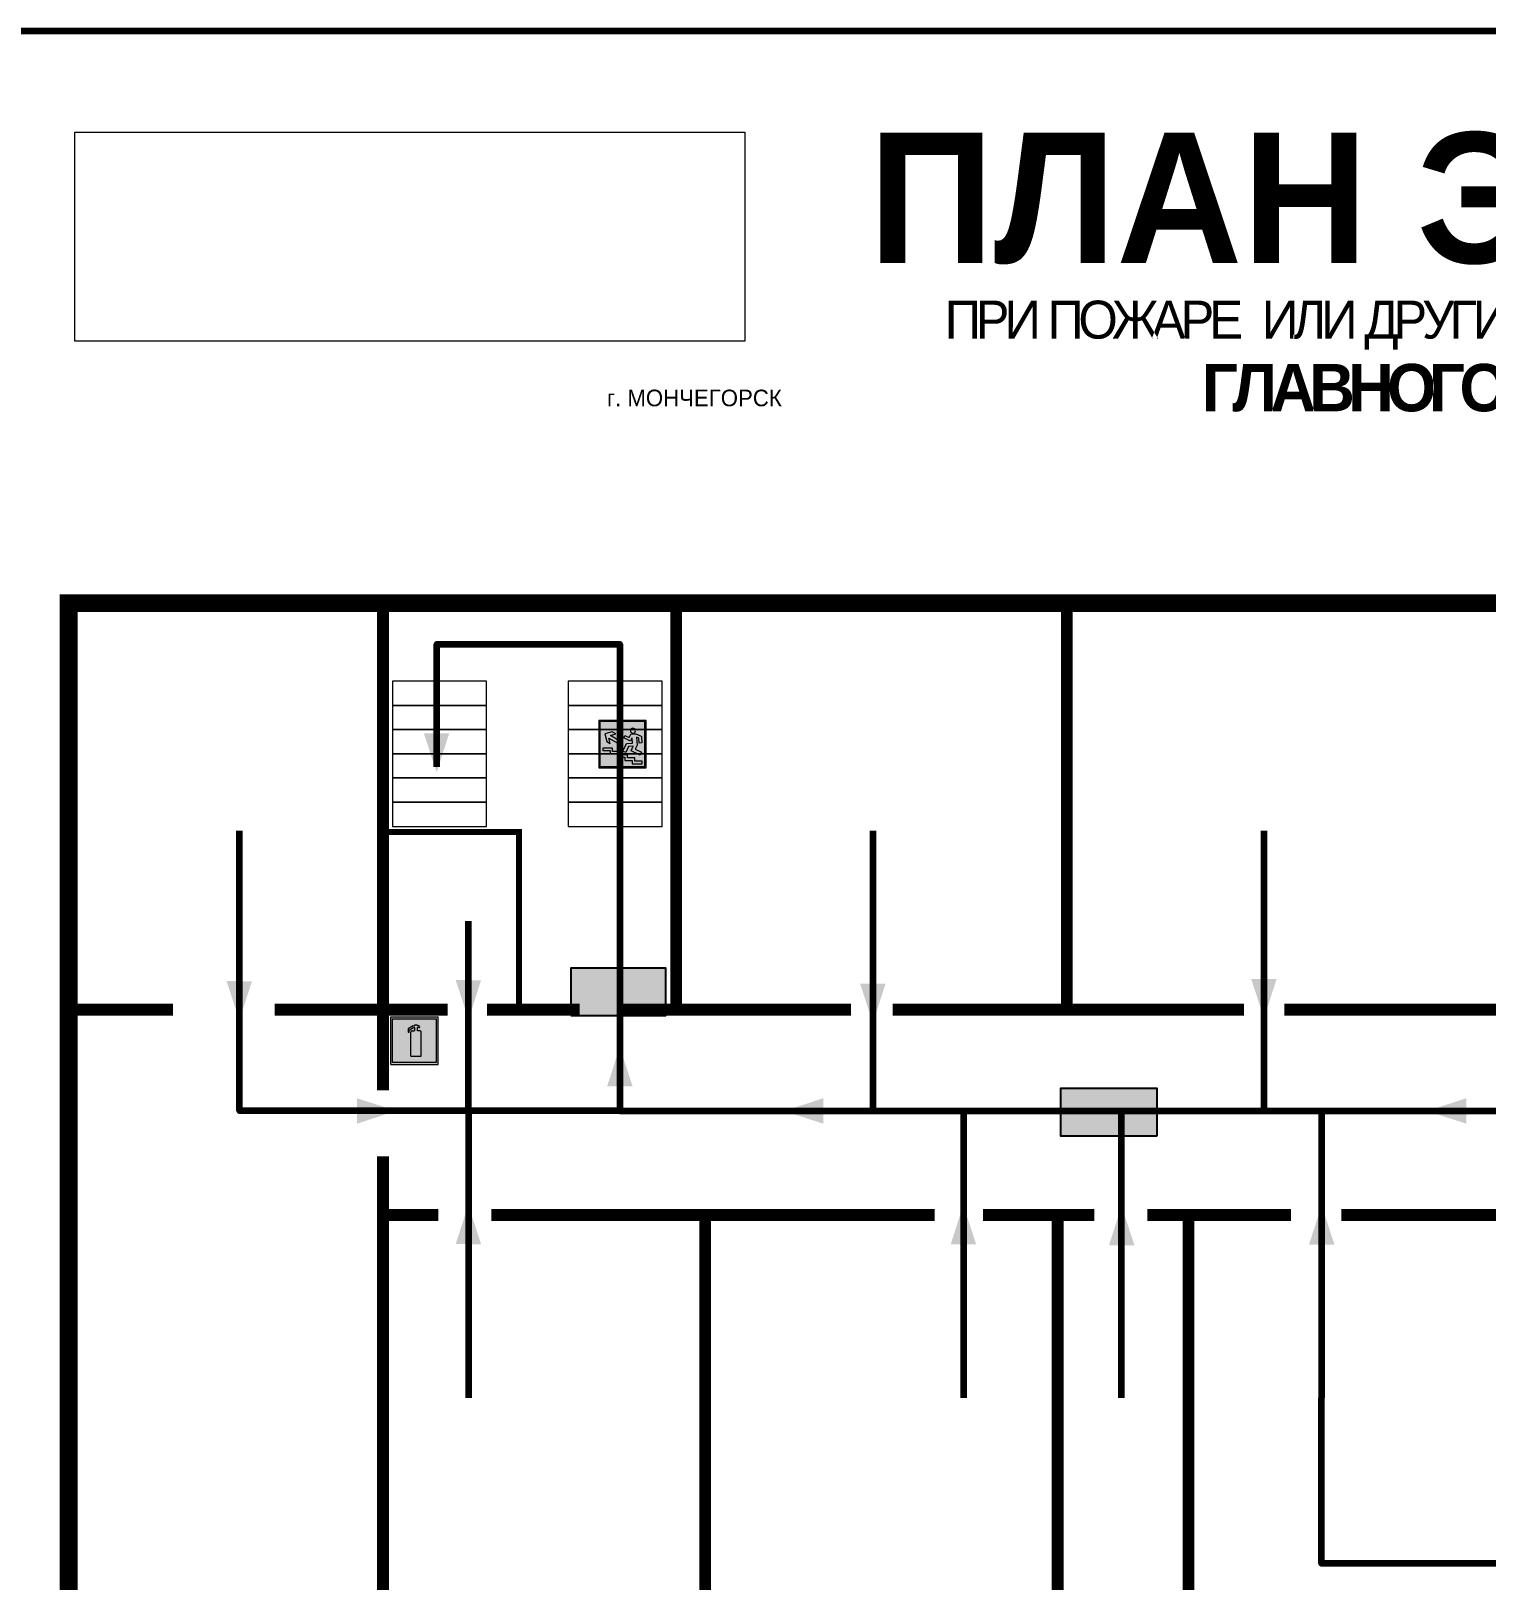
# Model space of a CAD drawing. Header units: millimetres. Extents: x 13810 to 67229, y 12374 to 21950.
# Drawn here: x 27637.3 to 27882.8, y 20402.7 to 20664 of the extents above; entities that cross this region are included whole.
import ezdxf

# ---------------------------------------------------------------- set-up
doc = ezdxf.new("R2010")
doc.units = ezdxf.units.MM
doc.layers.add('План_Штампы', color=7, linetype='Continuous')
doc.styles.add('обычный', font='arial.ttf')
picture_1 = doc.add_image_def('image1.jpg', size_in_pixel=(337, 105))

# ---------------------------------------------------------------- blocks, each defined once
blk = doc.blocks.new('A$C7B4425F7')
at = {"true_color": 0xffffff}
blk.add_hatch(color=7, dxfattribs=at).paths.add_polyline_path([(0, 0), (-16, 0), (-16, -8), (0, -8)])
h = blk.add_hatch(color=126)
h.paths.add_polyline_path([(-0.2, -0.2), (-15.8, -0.2), (-15.8, -7.8), (-0.2, -7.8)])
h.paths.add_polyline_path([(-11.76, -2.03), (-11.76, -3.66), (-11.17, -3.66, -0.568275), (-11.17, -6.18), (-12.58, -6.18), (-12.58, -2.03)], flags=16)
h.paths.add_polyline_path([(-13.33, -4.12, -0.495768), (-13.59, -6.18), (-15.03, -6.18), (-15.03, -2.03), (-13.59, -2.03, -0.487973)], flags=16)
h.paths.add_polyline_path([(-10.25, -2.03), (-9.48, -2.03), (-9.48, -6.18), (-10.25, -6.18)], flags=16)
h.paths.add_polyline_path([(-13.84, -3.69), (-14.24, -3.69), (-14.24, -3.03), (-13.9, -3.03, -0.692621)], flags=0)
h.paths.add_polyline_path([(-9.15, -2.03), (-8.4, -2.03), (-8.04, -3.07), (-7.68, -2.03), (-6.93, -2.03), (-7.64, -4.1), (-6.93, -6.18), (-7.68, -6.18), (-8.04, -5.14), (-8.4, -6.18), (-9.15, -6.18), (-8.44, -4.1)], flags=16)
h.paths.add_polyline_path([(-11.76, -4.46), (-11.42, -4.46, -0.692621), (-11.36, -5.12), (-11.76, -5.12)], flags=0)
h.paths.add_polyline_path([(-13.9, -5.2), (-14.24, -5.2), (-14.24, -4.55), (-13.84, -4.55, -0.708038)], flags=0)
edge = h.paths.add_edge_path(flags=16)
edge.add_ellipse((-5.51, -4.08), major_axis=(0, 2.05), ratio=0.586184, start_angle=0, end_angle=360)
edge = h.paths.add_edge_path(flags=0)
edge.add_ellipse((-5.51, -4.08), major_axis=(0, 1.14), ratio=0.454828, start_angle=0, end_angle=360)
h.paths.add_polyline_path([(-4.13, -4.96, 0.377264), (-3.48, -4.52, 0.0555), (-3.16, -2.03), (-1.66, -2.03), (-1.66, -4.96), (-0.96, -4.96), (-0.96, -7.01), (-1.75, -7.01), (-1.75, -6.18), (-3.3, -6.18), (-3.3, -7.02), (-4.13, -7.02)], flags=16)
h.paths.add_polyline_path([(-2.73, -2.91), (-2.28, -2.91), (-2.28, -4.96), (-3.05, -4.96, 0.079136)], flags=0)
at = {"color": 126}
blk.add_lwpolyline([(-16, -8), (0, -8), (0, 0), (-16, 0)], close=True, dxfattribs=at)
blk = doc.blocks.new('вверх')
at = {"lineweight": 0, "true_color": 0xffffff}
h = blk.add_hatch(color=7, dxfattribs=at)
h.dxf.hatch_style = 1
h.paths.add_polyline_path([(40999.03, -4475.37), (41000.53, -4474.51), (40999.62, -4474.22), (41000.2, -4473.88), (41001.48, -4474.22), (41001.13, -4475.49), (41000.55, -4475.82), (41000.76, -4474.91), (40999.27, -4475.77)], flags=0)
h.paths.add_polyline_path([(40998.09, -4474.5), (40998.28, -4474.89), (40997.14, -4475.43), (40996.89, -4474.92), (40996.87, -4474.87), (40996.8, -4475.75), (40997.81, -4475.85), (40998.41, -4477.11), (40997.94, -4477.33), (40997.47, -4476.34), (40996.66, -4476.28), (40997.03, -4477.06), (40995.52, -4477.78), (40995.29, -4477.28), (40996.32, -4476.79), (40996, -4476.11), (40996.09, -4474.77), (40995.72, -4474.94), (40995.64, -4475.77), (40995.2, -4475.72), (40995.3, -4474.63), (40995.33, -4474.61), (40996.23, -4474.19), (40997.09, -4474.25), (40997.37, -4474.84)], flags=0)
h.paths.add_polyline_path([(40997.14, -4473.68, -1), (40996.29, -4473.68, -1)], flags=0)
h.paths.add_polyline_path([(41000.58, -4477.58), (41000.58, -4477.03), (41001.81, -4477.03), (41001.81, -4476.6), (41000.15, -4476.6), (41000.15, -4477.16), (40998.9, -4477.16), (40998.9, -4477.72), (40997.65, -4477.72), (40997.65, -4478.27), (40996.41, -4478.27), (40996.41, -4478.82), (40995.17, -4478.82), (40995.17, -4479.25), (40995.41, -4479.25), (40996.84, -4479.25), (40996.84, -4478.69), (40998.09, -4478.69), (40998.09, -4478.13), (40999.32, -4478.13), (40999.32, -4477.58)], flags=0)
h.paths.add_polyline_path([(41002.49, -4471.94), (40994.49, -4471.94), (40994.49, -4479.94), (41002.49, -4479.94)])
h.paths.add_polyline_path([(41002.28, -4479.72), (40994.69, -4479.72), (40994.69, -4472.14), (41002.28, -4472.14)], flags=16)
h.paths.add_polyline_path([(41001.81, -4476.6), (41001.81, -4477.03), (41000.58, -4477.03), (41000.58, -4477.58), (40999.32, -4477.58), (40999.32, -4478.13), (40998.09, -4478.13), (40998.09, -4478.69), (40996.84, -4478.69), (40996.84, -4479.25), (40995.17, -4479.25), (40995.17, -4478.82), (40996.41, -4478.82), (40996.41, -4478.27), (40997.65, -4478.27), (40997.65, -4477.72), (40998.9, -4477.72), (40998.9, -4477.16), (41000.15, -4477.16), (41000.15, -4476.6)], flags=0)
at = {"lineweight": 0}
h = blk.add_hatch(color=126, dxfattribs=at)
h.dxf.hatch_style = 1
h.paths.add_polyline_path([(40994.69, -4479.72), (41002.28, -4479.72), (41002.28, -4472.14), (40994.69, -4472.14)])
h.paths.add_polyline_path([(40999.03, -4475.37), (41000.53, -4474.51), (40999.62, -4474.22), (41000.2, -4473.88), (41001.48, -4474.22), (41001.13, -4475.49), (41000.55, -4475.82), (41000.76, -4474.91), (40999.27, -4475.77)], flags=16)
h.paths.add_polyline_path([(40997.09, -4474.25), (40997.37, -4474.84), (40998.09, -4474.5), (40998.28, -4474.89), (40997.14, -4475.43), (40996.89, -4474.92), (40996.87, -4474.87), (40996.8, -4475.75), (40997.81, -4475.85), (40998.41, -4477.11), (40997.94, -4477.33), (40997.47, -4476.34), (40996.66, -4476.28), (40997.03, -4477.06), (40995.52, -4477.78), (40995.29, -4477.28), (40996.32, -4476.79), (40996, -4476.11), (40996.09, -4474.77), (40995.72, -4474.94), (40995.64, -4475.77), (40995.2, -4475.72), (40995.3, -4474.63), (40995.33, -4474.61), (40996.23, -4474.19)], flags=16)
h.paths.add_polyline_path([(40996.29, -4473.68, -1), (40997.14, -4473.68, -1)], flags=16)
h.paths.add_polyline_path([(40997.65, -4477.72), (40998.9, -4477.72), (40998.9, -4477.16), (41000.15, -4477.16), (41000.15, -4476.6), (41001.81, -4476.6), (41001.81, -4477.03), (41000.58, -4477.03), (41000.58, -4477.58), (40999.32, -4477.58), (40999.32, -4478.13), (40998.09, -4478.13), (40998.09, -4478.69), (40996.84, -4478.69), (40996.84, -4479.25), (40995.17, -4479.25), (40995.17, -4478.82), (40996.41, -4478.82), (40996.41, -4478.27), (40997.65, -4478.27)], flags=16)
at = {"lineweight": 0, "true_color": 0xffffff}
h = blk.add_hatch(color=7, dxfattribs=at)
h.dxf.hatch_style = 1
h.paths.add_polyline_path([(40997.14, -4473.68, 1), (40996.29, -4473.68, 1)])
h.paths.add_polyline_path([(40998.28, -4474.89), (40998.09, -4474.5), (40997.37, -4474.84), (40997.09, -4474.25), (40996.23, -4474.19), (40995.33, -4474.61), (40995.3, -4474.63), (40995.2, -4475.72), (40995.64, -4475.77), (40995.72, -4474.94), (40996.09, -4474.77), (40996, -4476.11), (40996.32, -4476.79), (40995.29, -4477.28), (40995.52, -4477.78), (40997.03, -4477.06), (40996.66, -4476.28), (40997.47, -4476.34), (40997.94, -4477.33), (40998.41, -4477.11), (40997.81, -4475.85), (40996.8, -4475.75), (40996.87, -4474.87), (40996.89, -4474.92), (40997.14, -4475.43)])
h.paths.add_polyline_path([(40998.09, -4478.13), (40999.32, -4478.13), (40999.32, -4477.58), (41000.58, -4477.58), (41000.58, -4477.03), (41001.81, -4477.03), (41001.81, -4476.6), (41000.15, -4476.6), (41000.15, -4477.16), (40998.9, -4477.16), (40998.9, -4477.72), (40997.65, -4477.72), (40997.65, -4478.27), (40996.41, -4478.27), (40996.41, -4478.82), (40995.17, -4478.82), (40995.17, -4479.25), (40995.41, -4479.25), (40996.84, -4479.25), (40996.84, -4478.69), (40998.09, -4478.69)])
h.paths.add_polyline_path([(40999.03, -4475.37), (40999.27, -4475.77), (41000.76, -4474.91), (41000.55, -4475.82), (41001.13, -4475.49), (41001.48, -4474.22), (41000.2, -4473.88), (40999.62, -4474.22), (41000.53, -4474.51)])
at = {"color": 126, "lineweight": 0}
for points in [[(40994.49, -4471.94), (41002.49, -4471.94), (41002.49, -4479.94), (40994.49, -4479.94)], [(40994.69, -4472.14), (41002.28, -4472.14), (41002.28, -4479.72), (40994.69, -4479.72)]]:
    blk.add_lwpolyline(points, close=True, dxfattribs=at)
for points in [[(40996.89, -4474.92), (40997.14, -4475.43), (40998.28, -4474.89), (40998.09, -4474.5), (40997.37, -4474.84), (40997.09, -4474.25), (40996.23, -4474.19), (40995.33, -4474.61), (40995.3, -4474.63), (40995.2, -4475.72), (40995.64, -4475.77), (40995.72, -4474.94), (40996.09, -4474.77), (40996, -4476.11), (40996.32, -4476.79), (40995.29, -4477.28), (40995.52, -4477.78), (40997.03, -4477.06), (40996.66, -4476.28), (40997.47, -4476.34), (40997.94, -4477.33), (40998.41, -4477.11), (40997.81, -4475.85), (40996.8, -4475.75), (40996.87, -4474.87), (40996.89, -4474.92)], [(41001.48, -4474.22), (41001.13, -4475.49), (41000.55, -4475.82), (41000.76, -4474.91), (40999.27, -4475.77), (40999.03, -4475.37), (41000.53, -4474.51), (40999.62, -4474.22), (41000.2, -4473.88), (41001.48, -4474.22)], [(40995.41, -4479.25), (40995.17, -4479.25), (40995.17, -4478.82), (40996.41, -4478.82), (40996.41, -4478.27), (40997.65, -4478.27), (40997.65, -4477.72), (40998.9, -4477.72), (40998.9, -4477.16), (41000.15, -4477.16), (41000.15, -4476.6), (41001.81, -4476.6), (41001.81, -4477.03), (41000.58, -4477.03), (41000.58, -4477.58), (40999.32, -4477.58), (40999.32, -4478.13), (40998.09, -4478.13), (40998.09, -4478.69), (40996.84, -4478.69), (40996.84, -4479.25), (40995.17, -4479.25)]]:
    blk.add_lwpolyline(points, dxfattribs=at)
blk.add_circle((40996.71, -4473.68), 0.426, dxfattribs=at)
blk = doc.blocks.new('A$C3AD82952')
at = {"true_color": 0xf5f5ff}
h = blk.add_hatch(color=7, dxfattribs=at)
h.dxf.hatch_style = 1
h.paths.add_polyline_path([(8.21, 8.73, 0.414214), (7.89, 9.05), (7.22, 9.05), (7.22, 9.92), (7.59, 9.92, 1), (7.57, 10.36), (7.22, 10.36), (7.22, 10.6), (6.43, 10.6), (6.43, 10.36), (6.01, 10.36), (4.74, 9.59), (4.74, 8.69), (4.98, 8.73), (4.98, 9.26), (6.12, 9.91), (6.43, 9.91), (6.43, 9.05), (5.76, 9.05, 0.414214), (5.44, 8.73), (5.44, 2.2), (8.21, 2.2)], flags=0)
h.paths.add_polyline_path([(12.8, 12.8), (0, 12.8), (0, 0), (12.8, 0)])
h.paths.add_polyline_path([(0.51, 12.29), (12.29, 12.29), (12.29, 0.51), (0.51, 0.51)], flags=16)
h.paths.add_polyline_path([(4.74, 9.59), (6.01, 10.36), (6.43, 10.36), (6.43, 10.6), (7.22, 10.6), (7.22, 10.36), (7.59, 10.36, -0.94586), (7.59, 9.92), (7.22, 9.92), (7.22, 9.05), (7.89, 9.05, -0.414214), (8.21, 8.73), (8.21, 2.2), (5.44, 2.2), (5.44, 8.73, -0.414214), (5.76, 9.05), (6.43, 9.05), (6.43, 9.91), (6.12, 9.91), (4.98, 9.26), (4.98, 8.73), (4.74, 8.69)], flags=0)
h = blk.add_hatch(color=242)
h.dxf.hatch_style = 1
h.paths.add_polyline_path([(12.29, 12.29), (0.51, 12.29), (0.51, 0.51), (12.29, 0.51)])
h.paths.add_polyline_path([(4.74, 8.69), (4.74, 9.59), (6.01, 10.36), (6.43, 10.36), (6.43, 10.6), (7.22, 10.6), (7.22, 10.36), (7.59, 10.36, -0.94586), (7.59, 9.92), (7.22, 9.92), (7.22, 9.05), (7.89, 9.05, -0.414214), (8.21, 8.73), (8.21, 2.2), (5.44, 2.2), (5.44, 8.73, -0.414214), (5.76, 9.05), (6.43, 9.05), (6.43, 9.91), (6.12, 9.91), (4.98, 9.26), (4.98, 8.73)], flags=16)
h = blk.add_hatch(color=7, dxfattribs=at)
h.dxf.hatch_style = 1
h.paths.add_polyline_path([(8.21, 8.73, 0.414214), (7.89, 9.05), (7.22, 9.05), (7.22, 9.92), (7.59, 9.92, 1), (7.57, 10.36), (7.22, 10.36), (7.22, 10.6), (6.43, 10.6), (6.43, 10.36), (6.01, 10.36), (4.74, 9.59), (4.74, 8.69), (4.98, 8.73), (4.98, 9.26), (6.12, 9.91), (6.43, 9.91), (6.43, 9.05), (5.76, 9.05, 0.414214), (5.44, 8.73), (5.44, 2.2), (8.21, 2.2)])
at = {"color": 242, "lineweight": 5}
for p, q in [((0, 0), (0, 12.8)), ((0, 12.8), (12.8, 12.8)), ((12.8, 0), (12.8, 12.8)), ((6.01, 10.36), (4.74, 9.59)), ((4.74, 9.59), (4.74, 8.69)), ((4.74, 8.69), (4.98, 8.73)), ((4.98, 9.26), (6.12, 9.91)), ((4.98, 8.73), (4.98, 9.26)), ((5.44, 2.2), (5.44, 8.73)), ((5.76, 9.05), (6.43, 9.05)), ((6.01, 10.36), (6.43, 10.36)), ((6.12, 9.91), (6.43, 9.91)), ((7.22, 10.6), (6.43, 10.6)), ((6.43, 10.6), (6.43, 10.36)), ((6.43, 9.91), (6.43, 9.05)), ((7.22, 10.36), (7.22, 10.6)), ((7.59, 10.36), (7.22, 10.36)), ((7.22, 9.05), (7.22, 9.92)), ((7.59, 9.92), (7.22, 9.92)), ((7.89, 9.05), (7.22, 9.05)), ((8.21, 2.2), (8.21, 8.73)), ((0, 0), (12.8, 0)), ((5.44, 2.2), (8.21, 2.2))]:
    blk.add_line(p, q, dxfattribs=at)
blk.add_lwpolyline([(0.51, 12.29), (12.29, 12.29), (12.29, 0.51), (0.51, 0.51)], close=True, dxfattribs=at)
for centre, radius, start, end in [((5.76, 8.73), 0.32, 90, 180), ((7.58, 10.14), 0.223, 273.1875, 86.8125), ((7.89, 8.73), 0.32, 0, 90)]:
    blk.add_arc(centre, radius, start, end, dxfattribs=at)
blk = doc.blocks.new('A$C32E8229D')
at = {"true_color": 0xffffff}
blk.add_hatch(color=7, dxfattribs=at).paths.add_polyline_path([(0, 0), (0, -8), (16, -8), (16, 0)])
h = blk.add_hatch(color=126)
h.paths.add_polyline_path([(0.2, -0.2), (15.8, -0.2), (15.8, -7.8), (0.2, -7.8)])
h.paths.add_polyline_path([(13.49, -2.05), (12.08, -2.05), (11.37, -2.63, 0.162397), (11.29, -2.84), (11.29, -3.63), (10.35, -3.63), (10.35, -4.05), (11.68, -4.05), (11.68, -3.48), (12.26, -4.28), (11.29, -5.1), (11.29, -6.78), (11.85, -6.78), (11.85, -5.44), (12.8, -4.64), (12.8, -5.94), (14.46, -5.94), (14.46, -5.39), (13.45, -5.39), (13.45, -3.97), (12.46, -2.59), (13.15, -2.59), (13.69, -3.34), (14.18, -3)], flags=16)
h.paths.add_polyline_path([(10.74, -1.82, 1), (11.8, -1.82, 1)], flags=16)
h.paths.add_polyline_path([(9.39, -3.59), (5.99, -3.59), (6.56, -3.03), (5.91, -3.03), (5.1, -3.83), (5.91, -4.64), (6.56, -4.64), (5.99, -4.09), (9.39, -4.09)], flags=16)
h.paths.add_polyline_path([(4.29, -1.08), (1.72, -1.08), (1.72, -6.6), (4.29, -6.6)], flags=16)
at = {"color": 126}
blk.add_lwpolyline([(16, -8), (0, -8), (0, 0), (16, 0)], close=True, dxfattribs=at)

msp = doc.modelspace()

# ---------------------------------------------------------------- linework, layer by layer
at = {"color": 2, "lineweight": 100}
msp.add_lwpolyline([(27619.29, 20663.98), (28219.29, 20663.98), (28219.29, 20268.98), (27619.29, 20268.98)], close=True, dxfattribs=at)
at = {"lineweight": 100}
for points, const_width in [([(27718.23, 20567.44), (27643.65, 20567.44), (27643.65, 20397.82), (27958.49, 20397.82), (27958.49, 20417.21), (27893.39, 20417.21), (27893.39, 20438.03), (28170.79, 20438.03)], 3), ([(28178.64, 20438.03), (28191.01, 20438.03), (28191.01, 20567.44), (27718.23, 20567.44)], 3), ([(27812.08, 20498.87), (27812.08, 20568.02)], 2), ([(27696.7, 20485.28), (27696.7, 20566.66)], 2), ([(27746.16, 20498.87), (27746.16, 20566.91)], 2), ([(27719.63, 20498.87), (27719.63, 20528.87), (27697.64, 20528.87)], 1), ([(27661.27, 20498.87), (27644.15, 20498.87)], 2), ([(27707.59, 20498.87), (27678.38, 20498.87)], 2), ([(27729.87, 20498.87), (27714.24, 20498.87)], 2), ([(27775.68, 20498.87), (27736.84, 20498.87)], 2), ([(27841.97, 20498.87), (27782.68, 20498.87)], 2), ([(27888.23, 20498.87), (27848.76, 20498.87)], 2), ([(27696.7, 20474.13), (27696.7, 20399.02)], 2), ([(27696.7, 20464.24), (27706.02, 20464.24)], 2), ([(27714.95, 20464.24), (27789.76, 20464.24)], 2), ([(27751.05, 20464.24), (27751.05, 20398.38)], 2), ([(27797.91, 20464.24), (27816.71, 20464.24)], 2), ([(27810.52, 20464.24), (27810.52, 20398.88)], 2), ([(27825.64, 20464.24), (27849.93, 20464.24)], 2), ([(27832.6, 20464.24), (27832.6, 20398.38)], 2), ([(27858.39, 20464.24), (27888.31, 20464.24)], 2)]:
    msp.add_lwpolyline(points, dxfattribs=dict(at, const_width=const_width))
at = {"color": 126, "lineweight": 100, "true_color": 0x008754}
for points in [[(27705.77, 20539.84), (27705.77, 20560.56), (27736.63, 20560.56), (27736.63, 20481.79), (28081.96, 20481.79), (28081.96, 20508.3)], [(27736.63, 20481.79), (27672.46, 20481.79), (27672.46, 20529.02)], [(27779.38, 20481.79), (27779.38, 20529.02)], [(27845.37, 20481.79), (27845.37, 20529.02)], [(27711.11, 20481.79), (27711.11, 20513.79)], [(27711.11, 20481.79), (27711.11, 20433.4)], [(27794.65, 20481.79), (27794.65, 20433.4)], [(27821.23, 20481.79), (27821.23, 20433.4)], [(27855.04, 20481.79), (27855.04, 20433.4)], [(27901.27, 20405.45), (27855.04, 20405.45), (27855.04, 20433.4)]]:
    msp.add_lwpolyline(points, dxfattribs=at)
at = {"lineweight": 0}
for points in [[(27698.31, 20550.21), (27714.17, 20550.21), (27714.17, 20554.29), (27698.31, 20554.29)], [(27727.96, 20550.21), (27743.82, 20550.21), (27743.82, 20554.29), (27727.96, 20554.29)], [(27698.31, 20546.12), (27714.17, 20546.12), (27714.17, 20550.21), (27698.31, 20550.21)], [(27727.96, 20546.12), (27743.82, 20546.12), (27743.82, 20550.21), (27727.96, 20550.21)], [(27698.31, 20542.04), (27714.17, 20542.04), (27714.17, 20546.12), (27698.31, 20546.12)], [(27727.96, 20542.04), (27743.82, 20542.04), (27743.82, 20546.12), (27727.96, 20546.12)], [(27698.31, 20537.96), (27714.17, 20537.96), (27714.17, 20542.04), (27698.31, 20542.04)], [(27727.96, 20537.96), (27743.82, 20537.96), (27743.82, 20542.04), (27727.96, 20542.04)], [(27698.31, 20533.88), (27714.17, 20533.88), (27714.17, 20537.96), (27698.31, 20537.96)], [(27727.96, 20533.88), (27743.82, 20533.88), (27743.82, 20537.96), (27727.96, 20537.96)], [(27698.31, 20529.8), (27714.17, 20529.8), (27714.17, 20533.88), (27698.31, 20533.88)], [(27727.96, 20529.8), (27743.82, 20529.8), (27743.82, 20533.88), (27727.96, 20533.88)]]:
    msp.add_lwpolyline(points, close=True, dxfattribs=at)
at = {"layer": 'План_Штампы', "color": 126, "true_color": 0x008754}
for points in [[(27703.57, 20545.52), (27707.87, 20545.51), (27705.74, 20538.93)], [(27670.29, 20503.69), (27674.58, 20503.68), (27672.45, 20497.1)], [(27708.95, 20503.86), (27713.24, 20503.85), (27711.12, 20497.26)], [(27777.19, 20503.25), (27781.49, 20503.24), (27779.36, 20496.65)], [(27843.19, 20504.06), (27847.48, 20504.05), (27845.35, 20497.47)], [(27738.81, 20485.95), (27734.51, 20485.96), (27736.64, 20492.55)], [(27692.3, 20479.64), (27692.31, 20483.93), (27698.9, 20481.81)], [(27770.99, 20483.94), (27770.98, 20479.65), (27764.4, 20481.77)], [(27879.48, 20483.94), (27879.47, 20479.65), (27872.89, 20481.77)], [(27713.24, 20459.31), (27708.95, 20459.33), (27711.08, 20465.91)], [(27796.78, 20459.3), (27792.49, 20459.31), (27794.61, 20465.9)], [(27823.49, 20459.14), (27819.2, 20459.15), (27821.32, 20465.74)], [(27857.24, 20459.24), (27852.95, 20459.26), (27855.08, 20465.84)]]:
    msp.add_solid(points, dxfattribs=at)

# ---------------------------------------------------------------- block references
at = {"xscale": -1}
msp.add_blockref('вверх', (68735.58, 25019.61), dxfattribs=at)
at = {"xscale": 0.625, "yscale": 0.625, "zscale": 0.625}
msp.add_blockref('A$C3AD82952', (27698, 20489.65), dxfattribs=at)
at = {"layer": 'План_Штампы'}
msp.add_blockref('A$C7B4425F7', (27744.4, 20505.87), dxfattribs=at)
at = {"layer": 'План_Штампы', "color": 126, "true_color": 0x008754, "xscale": 1.012510887696, "yscale": 1.012510887696, "zscale": 1.012510887696, "rotation": 359.9978653237144}
msp.add_blockref('A$C32E8229D', (27811.05, 20485.62), dxfattribs=at)

# ---------------------------------------------------------------- texts
at = {"lineweight": 0, "style": 'обычный'}
for s, insert, char_height, width, attachment_point in [('{\\fProxima Nova Rg|b1|i0|c204|p2;ПЛАН ЭВАКУАЦИИ}', (27778.66, 20646.84), 22, 493.8901, 1), ('\\pi-8.4,l8.4,t8.4;{\\fProxima Nova Rg|b0|i0|c204|p2;г. МОНЧЕГОРСК\\H1.1997x; }', (27749.23, 20602.05), 2.8, 126.6484, 5)]:
    msp.add_mtext(s, dxfattribs=dict(at, insert=insert, char_height=char_height, width=width, attachment_point=attachment_point))
at = {"color": 0, "lineweight": 0, "insert": (27928.94, 20611.99), "char_height": 8, "width": 449.2158, "attachment_point": 5, "style": 'обычный'}
msp.add_mtext('{\\fArial Black|b1|i0|c204|p34;\\H2x;\\T0.85;  \\fArial Narrow|b0|i0|c204|p34;\\H0.8x;\\W0.9;\\P\\fProxima Nova Rg|b0|i0|c204|p2;\\H0.5x;\\W1;\\C256;ПРИ ПОЖАРЕ  ИЛИ ДРУГИХ ЧРЕЗВЫЧАЙНЫХ СИТУАЦИЯХ  ИЗ ПОМЕЩЕНИЙ \\fProxima Nova Rg|b1|i0|c204|p2;\\H1.25x;\\PГЛАВНОГО КОРПУСА  КАЦ  инв. №220002 \\fProxima Nova Rg|b1|i0|c0|p2;\\P\\fProxima Nova Rg|b1|i0|c204|p2;ПОДВАЛ}', dxfattribs=at)

# ---------------------------------------------------------------- pictures from other files: only their frames are drawn
at = {"color": 7, "lineweight": 0, "true_color": 0xf5f5ff}
image = msp.add_image(picture_1, insert=(27644.66, 20611.65), size_in_units=(113.11, 35.24), dxfattribs=at)
image.dxf.flags = 7

doc.saveas('drawing.dxf')
